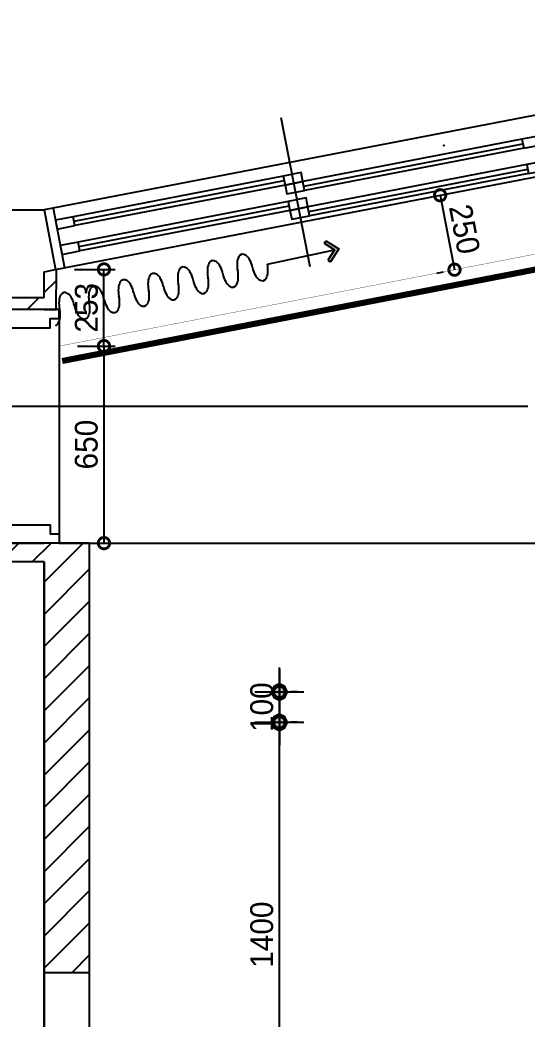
# Model space of a CAD drawing. Header units: inches. Extents: x -4181 to 116552, y 25636 to 44656.
# Drawn here: x 43168 to 44838, y 37458 to 40752 of the extents above; entities that cross this region are included whole.
import ezdxf

# ---------------------------------------------------------------- set-up
doc = ezdxf.new("R2010")
doc.units = ezdxf.units.IN
doc.header["$LTSCALE"] = 50
doc.header["$MEASUREMENT"] = 0
doc.linetypes.add('HIDDEN', pattern=[0.375, 0.25, -0.125])
for name, color, linetype in [('01. F-소품', 3, 'Continuous'), ('02-wal', 2, 'Continuous'), ('03-WAL NEW', 3, 'Continuous'), ('07-dim', 5, 'Continuous'), ('07-dim wal', 5, 'Continuous'), ('3.기호.계단선', 30, 'Continuous'), ('6fur', 6, 'Continuous'), ('CEIL-LIGHT', 7, 'Continuous'), ('CO-DOOR', 8, 'Continuous'), ('RC-LIGHT', 7, 'Continuous'), ('도면층2', 2, 'Continuous'), ('도면층4', 4, 'Continuous'), ('도면층5', 5, 'Continuous')]:
    doc.layers.add(name, color=color, linetype=linetype)
doc.styles.add('스타일1', font='HY울릉도M.TTF')
doc.linetypes.add('FENCELINE1', pattern='A,0.25,-0.1,[133,ltypeshp.shx,S=0.1,R=0,X=-0.1,Y=0],-0.1,1', length=1.45)
doc.dimstyles.new('30', dxfattribs={"dimscale": 30, "dimtxt": 2.5, "dimasz": 2.5, "dimexe": 1.25, "dimexo": 2, "dimtad": 1, "dimdec": 0, "dimtxsty": '스타일1', "dimblk": 'DOTSMALL', "dimcen": 2.5, "dimclrd": 1, "dimclre": 1, "dimclrt": 2, "dimadec": 0, "dimazin": 0, "dimtfac": 1, "dimtix": 1, "dimtmove": 0, "dimatfit": 3, "dimldrblk": 'DOTSMALL', "dimfxl": 1.25, "dimarcsym": 0})

# ---------------------------------------------------------------- blocks, each defined once
blk = doc.blocks.new('asfsd')
at = {"layer": '07-dim wal', "transparency": 33554687}
h = blk.add_hatch(dxfattribs=at)
h.set_pattern_fill('ANSI31', color=3, scale=600)
h.paths.add_polyline_path([(18155.6, 40089.2), (18156, 40221.5), (18153.6, 40221.1), (18115.6, 40213.7), (18115.6, 40129.2), (17915.6, 40128.7), (17915.6, 40089.2), (17965.6, 40089.2)])
h = blk.add_hatch(dxfattribs=at)
h.set_pattern_fill('ANSI31', color=3, scale=600)
h.paths.add_polyline_path([(18265.6, 37903.4), (18265.6, 39319.5), (18165.6, 39319.4), (18165.6, 39319.2), (18015.6, 39319.2), (17915.6, 39318.9), (17915.6, 39257.4), (18115.6, 39257.4), (18115.6, 37903.4)])
h.paths.add_polyline_path([(18115.6, 35287.4), (18265.6, 35287.4), (18265.6, 36703.4), (18115.6, 36703.4)])
at = {"layer": '02-wal'}
for p, q in [((17915.6, 40417.4), (18115.6, 40417.4)), ((18115.6, 40417.4), (18153.6, 40221.1)), ((18115.6, 40213.7), (18153.6, 40221.1)), ((18115.6, 40129.2), (18115.6, 40213.7)), ((17915.6, 40128.7), (18115.6, 40129.2)), ((18115.6, 39257.4), (17587.6, 39257.4)), ((18115.6, 35287.4), (18115.6, 39257.4))]:
    blk.add_line(p, q, dxfattribs=at)
at = {"layer": '03-WAL NEW'}
blk.add_line((18115.6, 37903.4), (18265.6, 37903.4), dxfattribs=at)
for points in [[(18115.6, 40089.2), (18155.6, 40089.2), (18156, 40221.5)], [(18115.6, 40089.2), (17915.6, 40089.2), (17915.6, 40128.7), (18115.6, 40129.2)], [(18115.6, 39257.4), (17915.6, 39257.4), (17915.6, 39318.9), (18115.6, 39319.4)], [(18115.6, 35287.4), (18265.6, 35287.4), (18265.6, 39319.5), (18115.6, 39319.4), (18115.6, 39319.2)], [(18115.6, 39257.4), (18115.6, 35287.4)]]:
    blk.add_lwpolyline(points, dxfattribs=at)
at = {"layer": 'CO-DOOR'}
blk.add_line((18165.6, 40089.2), (18165.6, 39319.2), dxfattribs=at)
for points in [[(17965.6, 40089.2), (17965.6, 40059.2), (17995.6, 40059.2), (17995.6, 40029.2), (18135.6, 40029.2), (18135.6, 40059.2), (18165.6, 40059.2), (18165.6, 40089.2), (17965.6, 40089.2)], [(17965.6, 39319.2), (17965.6, 39349.2), (17995.6, 39349.2), (17995.6, 39379.2), (18135.6, 39379.2), (18135.6, 39349.2), (18165.6, 39349.2), (18165.6, 39319.2), (17965.6, 39319.2)]]:
    blk.add_lwpolyline(points, dxfattribs=at)
at = {"layer": '도면층2'}
blk.add_line((18115.6, 40417.4), (18153.6, 40221.1), dxfattribs=at)
at = {"layer": '도면층4'}
for p, q in [((21355.6, 41043.9), (18115.6, 40417.4)), ((18153.6, 40221.1), (21393.6, 40847.5)), ((18992, 40230.4), (18897.1, 40721.3)), ((18971.2, 40496.3), (19692.8, 40635.8)), ((18987.3, 40412.8), (19709, 40552.3)), ((18214.4, 40380.5), (18906.6, 40514.3)), ((18115.6, 40417.4), (18153.6, 40221.1)), ((18145.1, 40423.1), (18183, 40226.7)), ((18230.5, 40297), (18922.7, 40430.9))]:
    blk.add_line(p, q, dxfattribs=at)
for points in [[(19690, 40650.5), (19695.7, 40621.1), (19754.6, 40632.5), (19748.9, 40661.9)], [(19706.1, 40567.1), (19711.8, 40537.6), (19770.7, 40549), (19765, 40578.5)], [(18903.7, 40529.1), (18909.4, 40499.6), (18968.3, 40511), (18962.6, 40540.5)], [(18909.4, 40499.6), (18915.1, 40470.2), (18974, 40481.5), (18968.3, 40511)], [(18919.9, 40445.6), (18925.6, 40416.2), (18984.5, 40427.5), (18978.8, 40457)], [(18925.6, 40416.2), (18931.3, 40386.7), (18990.2, 40398.1), (18984.5, 40427.5)], [(18152.6, 40383.8), (18158.3, 40354.4), (18217.3, 40365.8), (18211.6, 40395.2)], [(18168.8, 40300.4), (18174.5, 40270.9), (18233.4, 40282.3), (18227.7, 40311.8)]]:
    blk.add_lwpolyline(points, close=True, dxfattribs=at)
at = {"layer": '도면층5'}
for p, q in [((19690, 40650.5), (18968.3, 40511)), ((19695.7, 40621.1), (18974, 40481.5)), ((19706.1, 40567.1), (18984.5, 40427.5)), ((18903.7, 40529.1), (18211.6, 40395.2)), ((19711.8, 40537.6), (18990.2, 40398.1)), ((18909.4, 40499.6), (18217.3, 40365.8)), ((18919.9, 40445.6), (18227.7, 40311.8)), ((18925.6, 40416.2), (18233.4, 40282.3))]:
    blk.add_line(p, q, dxfattribs=at)
blk = doc.blocks.new('cjswjdeh')
at = {"layer": '07-dim'}
blk.add_point((44564.6, 40337.8), dxfattribs=at)
at = {"layer": '6fur'}
blk.add_blockref('asfsd', (25131.8, -291.7), dxfattribs=at)
blk = doc.blocks.new('FFSFDF')
at = {"layer": '01. F-소품'}
blk.add_hatch(color=8, dxfattribs=at).paths.add_polyline_path([(1567672.9, 1746751.1), (1567679.9, 1746744.1), (1567715.3, 1746779.4), (1567679.9, 1746814.8), (1567672.9, 1746807.7), (1567701.2, 1746779.4)])
at = {"layer": '01. F-소품', "color": 8}
for p, q in [((1567672.9, 1746807.7), (1567679.9, 1746814.8)), ((1567474.8, 1746779.4), (1567701.2, 1746779.4)), ((1567672.9, 1746751.1), (1567679.9, 1746744.1))]:
    blk.add_line(p, q, dxfattribs=at)
for points in [[(1567672.9, 1746807.7), (1567701.2, 1746779.4), (1567672.9, 1746751.1)], [(1567679.9, 1746814.8), (1567715.3, 1746779.4), (1567679.9, 1746744.1)]]:
    blk.add_lwpolyline(points, dxfattribs=at)
for centre, start_param, end_param in [((1566799.8, 1746779.4), 1.570796, 4.712389), ((1566899.8, 1746779.4), 1.570796, 4.712389), ((1566999.8, 1746779.4), 1.570796, 4.712389), ((1567099.8, 1746779.4), 1.570796, 4.712389), ((1567199.8, 1746779.4), 1.570796, 4.712389), ((1567299.8, 1746779.4), 1.570796, 4.712389), ((1567399.8, 1746779.4), 1.570796, 4.712389), ((1566749.8, 1746779.4), 6.283185, 7.853982), ((1566849.8, 1746779.4), 4.712389, 7.853982), ((1566949.8, 1746779.4), 4.712389, 7.853982), ((1567049.8, 1746779.4), 4.712389, 7.853982), ((1567149.8, 1746779.4), 4.712389, 7.853982), ((1567249.8, 1746779.4), 4.712389, 7.853982), ((1567349.8, 1746779.4), 4.712389, 7.853982), ((1567449.8, 1746779.4), 4.712389, 7.853982)]:
    blk.add_ellipse(centre, major_axis=(0, -50), ratio=0.5, start_param=start_param, end_param=end_param, dxfattribs=at)
blk = doc.blocks.new('1')
at = {"linetype": 'Continuous'}
h = blk.add_hatch(color=4, dxfattribs=at)
h.dxf.hatch_style = 1
edge = h.paths.add_edge_path()
edge.add_arc((11539653.5, -14273503.8), 37.5, 0, 360)
at = {"color": 1, "linetype": 'Continuous'}
for p, q in [((11539653.5, -14273637.1), (11539653.5, -14273370.5)), ((11539520.2, -14273503.8), (11539786.8, -14273503.8))]:
    blk.add_line(p, q, dxfattribs=at)
at = {"color": 4, "linetype": 'Continuous'}
for radius in [41.5, 37.5]:
    blk.add_circle((11539653.5, -14273503.8), radius, dxfattribs=at)
blk = doc.blocks.new('_DOTSMALL')
at = {"color": 0, "linetype": 'ByBlock', "const_width": 0.5}
blk.add_lwpolyline([(-0.0625, 0, 1), (0.0625, 0, 1)], format="xyb", close=True, dxfattribs=at)
blk = doc.blocks.new('*D159')
at = {"layer": '07-dim wal', "color": 1, "lineweight": -2, "transparency": 16777216}
for p, q in [((44022.4, 38611.6), (44022.4, 38361.6)), ((44082.4, 38536.6), (44059.9, 38536.6)), ((44082.4, 38436.6), (44059.9, 38436.6))]:
    blk.add_line(p, q, dxfattribs=at)
at = {"layer": 'Defpoints', "color": 0, "transparency": 16777216}
for p in [(44022.4, 38536.6), (44022.4, 38436.6), (44022.4, 38436.6)]:
    blk.add_point(p, dxfattribs=at)
at = {"layer": '07-dim wal', "color": 1, "lineweight": -2, "transparency": 16777216, "xscale": 75, "yscale": 75, "zscale": 75}
for p, rotation in [((44022.4, 38536.6), 270), ((44022.4, 38436.6), 90)]:
    blk.add_blockref('_DOTSMALL', p, dxfattribs=dict(at, rotation=rotation))
at = {"layer": '07-dim wal', "color": 2, "transparency": 16777216, "insert": (43964.7, 38486.6), "char_height": 75, "attachment_point": 5, "rotation": 90, "style": '스타일1'}
blk.add_mtext('100', dxfattribs=at)
blk = doc.blocks.new('*D177')
at = {"layer": '07-dim wal', "color": 1, "lineweight": -2, "transparency": 16777216}
for p, q in [((44493.8, 40163), (44515.3, 40167.2)), ((44552.2, 40174.3), (44599.6, 39928.8)), ((44541.3, 39917.5), (44562.8, 39921.7))]:
    blk.add_line(p, q, dxfattribs=at)
at = {"layer": 'Defpoints', "color": 0, "transparency": 16777216}
for p in [(44552.7, 40174.4), (44599.6, 39928.8), (44600.2, 39928.9)]:
    blk.add_point(p, dxfattribs=at)
at = {"layer": '07-dim wal', "color": 1, "lineweight": -2, "transparency": 16777216, "xscale": 75, "yscale": 75, "zscale": 75}
for p, rotation in [((44552.2, 40174.3), 100.9432978188162), ((44599.6, 39928.8), 280.9432978188162)]:
    blk.add_blockref('_DOTSMALL', p, dxfattribs=dict(at, rotation=rotation))
at = {"layer": '07-dim wal', "color": 2, "transparency": 16777216, "insert": (44632.6, 40062.5), "char_height": 75, "attachment_point": 5, "rotation": 280.9433, "style": '스타일1'}
blk.add_mtext('250', dxfattribs=at)
blk = doc.blocks.new('*D193')
at = {"layer": '07-dim wal', "color": 1, "lineweight": -2, "transparency": 16777216}
for p, q in [((43962.4, 38436.6), (43984.9, 38436.6)), ((44022.4, 37036.6), (44022.4, 38436.6)), ((43962.4, 37036.6), (43984.9, 37036.6))]:
    blk.add_line(p, q, dxfattribs=at)
at = {"layer": 'Defpoints', "color": 0, "transparency": 16777216}
for p in [(44022.4, 38436.6), (44022.4, 38436.6), (44022.4, 37036.6)]:
    blk.add_point(p, dxfattribs=at)
at = {"layer": '07-dim wal', "color": 1, "lineweight": -2, "transparency": 16777216, "xscale": 75, "yscale": 75, "zscale": 75}
for p, rotation in [((44022.4, 38436.6), 90), ((44022.4, 37036.6), 270)]:
    blk.add_blockref('_DOTSMALL', p, dxfattribs=dict(at, rotation=rotation))
at = {"layer": '07-dim wal', "color": 2, "transparency": 16777216, "insert": (43964.7, 37736.6), "char_height": 75, "attachment_point": 5, "rotation": 90, "style": '스타일1'}
blk.add_mtext('1400', dxfattribs=at)
blk = doc.blocks.new('*D206')
at = {"layer": '07-dim wal', "color": 1, "lineweight": -2, "transparency": 16777216}
for p, q in [((43357.4, 39677), (43482, 39677)), ((43444.5, 39677), (43444.5, 39027.4)), ((43357.4, 39027.4), (43482, 39027.4))]:
    blk.add_line(p, q, dxfattribs=at)
at = {"layer": 'Defpoints', "color": 0, "transparency": 16777216}
for p in [(43297.4, 39677), (43297.4, 39027.4), (43444.5, 39027.4)]:
    blk.add_point(p, dxfattribs=at)
at = {"layer": '07-dim wal', "color": 1, "lineweight": -2, "transparency": 16777216, "xscale": 75, "yscale": 75, "zscale": 75}
for p, rotation in [((43444.5, 39677), 90), ((43444.5, 39027.4), 270)]:
    blk.add_blockref('_DOTSMALL', p, dxfattribs=dict(at, rotation=rotation))
at = {"layer": '07-dim wal', "color": 2, "transparency": 16777216, "insert": (43386.7, 39352.2), "char_height": 75, "attachment_point": 5, "rotation": 90, "style": '스타일1'}
blk.add_mtext('650', dxfattribs=at)
blk = doc.blocks.new('*D207')
at = {"layer": '07-dim wal', "color": 1, "lineweight": -2, "transparency": 16777216}
for p, q in [((43347.8, 39929.8), (43482, 39929.8)), ((43444.5, 39677), (43444.5, 39929.8)), ((43357.4, 39677), (43482, 39677))]:
    blk.add_line(p, q, dxfattribs=at)
at = {"layer": 'Defpoints', "color": 0, "transparency": 16777216}
for p in [(43287.8, 39929.8), (43444.5, 39929.8), (43297.4, 39677)]:
    blk.add_point(p, dxfattribs=at)
at = {"layer": '07-dim wal', "color": 1, "lineweight": -2, "transparency": 16777216, "xscale": 75, "yscale": 75, "zscale": 75}
for p, rotation in [((43444.5, 39929.8), 90), ((43444.5, 39677), 270)]:
    blk.add_blockref('_DOTSMALL', p, dxfattribs=dict(at, rotation=rotation))
at = {"layer": '07-dim wal', "color": 2, "transparency": 16777216, "insert": (43386.8, 39803.4), "char_height": 75, "attachment_point": 5, "rotation": 90, "style": '스타일1'}
blk.add_mtext('253', dxfattribs=at)

msp = doc.modelspace()

# ---------------------------------------------------------------- linework, layer by layer
at = {"layer": '3.기호.계단선', "linetype": 'FENCELINE1'}
msp.add_lwpolyline([(42516.2, 37515.1), (42516.2, 37630.5), (42890, 37630.5), (42890, 39478.6), (44841.5, 39478.6)], dxfattribs=at)
at = {"layer": 'CEIL-LIGHT'}
msp.add_line((43297.4, 39027.4), (47757.4, 39027.4), dxfattribs=at)
at = {"layer": 'CEIL-LIGHT', "const_width": 1}
msp.add_lwpolyline([(47757.4, 39642.4), (46523, 40300.7), (43297.4, 39677)], dxfattribs=at)
at = {"layer": 'CEIL-LIGHT', "color": 10, "linetype": 'HIDDEN', "ltscale": 10, "const_width": 20}
msp.add_lwpolyline([(47733.9, 39598.2), (46515.1, 40248.3), (43306.9, 39627.9)], dxfattribs=at)

# ---------------------------------------------------------------- block references
at = {"color": 0, "rotation": 12.1335280543334}
msp.add_blockref('FFSFDF', (-1121318.4, -1997279), dxfattribs=at)
at = {"layer": '07-dim wal'}
msp.add_blockref('cjswjdeh', (0, 0), dxfattribs=at)
at = {"layer": 'RC-LIGHT', "xscale": -0.6024096385271789, "yscale": 0.6024096385271789, "zscale": 0.6024096385271789}
for p in [(6995620.9, 8637032.8), (6995620.9, 8636932.8)]:
    msp.add_blockref('1', p, dxfattribs=at)

# ---------------------------------------------------------------- dimensions: what is measured, and where the dimension line sits
at = {"layer": '07-dim wal'}
dim = msp.add_aligned_dim(p1=(44552.7, 40174.4), p2=(44600.2, 39928.9), distance=-0.6, dimstyle='30', dxfattribs=at)
dim.commit()
dim.dimension.update_dxf_attribs({"geometry": '*D177', "text_midpoint": (44632.6, 40062.5)})
for base, p1, p2, angle, picture, middle in [((43444.5, 39929.8), (43297.4, 39677), (43287.8, 39929.8), 90, '*D207', (43386.8, 39803.4)), ((43444.5, 39027.4), (43297.4, 39677), (43297.4, 39027.4), 90, '*D206', (43386.7, 39352.2)), ((44022.4, 38436.6), (44022.4, 38536.6), (44022.4, 38436.6), 270, '*D159', (43964.7, 38486.6)), ((44022.4, 38436.6), (44022.4, 37036.6), (44022.4, 38436.6), 90, '*D193', (43964.7, 37736.6))]:
    dim = msp.add_linear_dim(base=base, p1=p1, p2=p2, angle=angle, dimstyle='30', dxfattribs=at)
    dim.commit()
    dim.dimension.update_dxf_attribs({"geometry": picture, "text_midpoint": middle})

doc.saveas('drawing.dxf')
